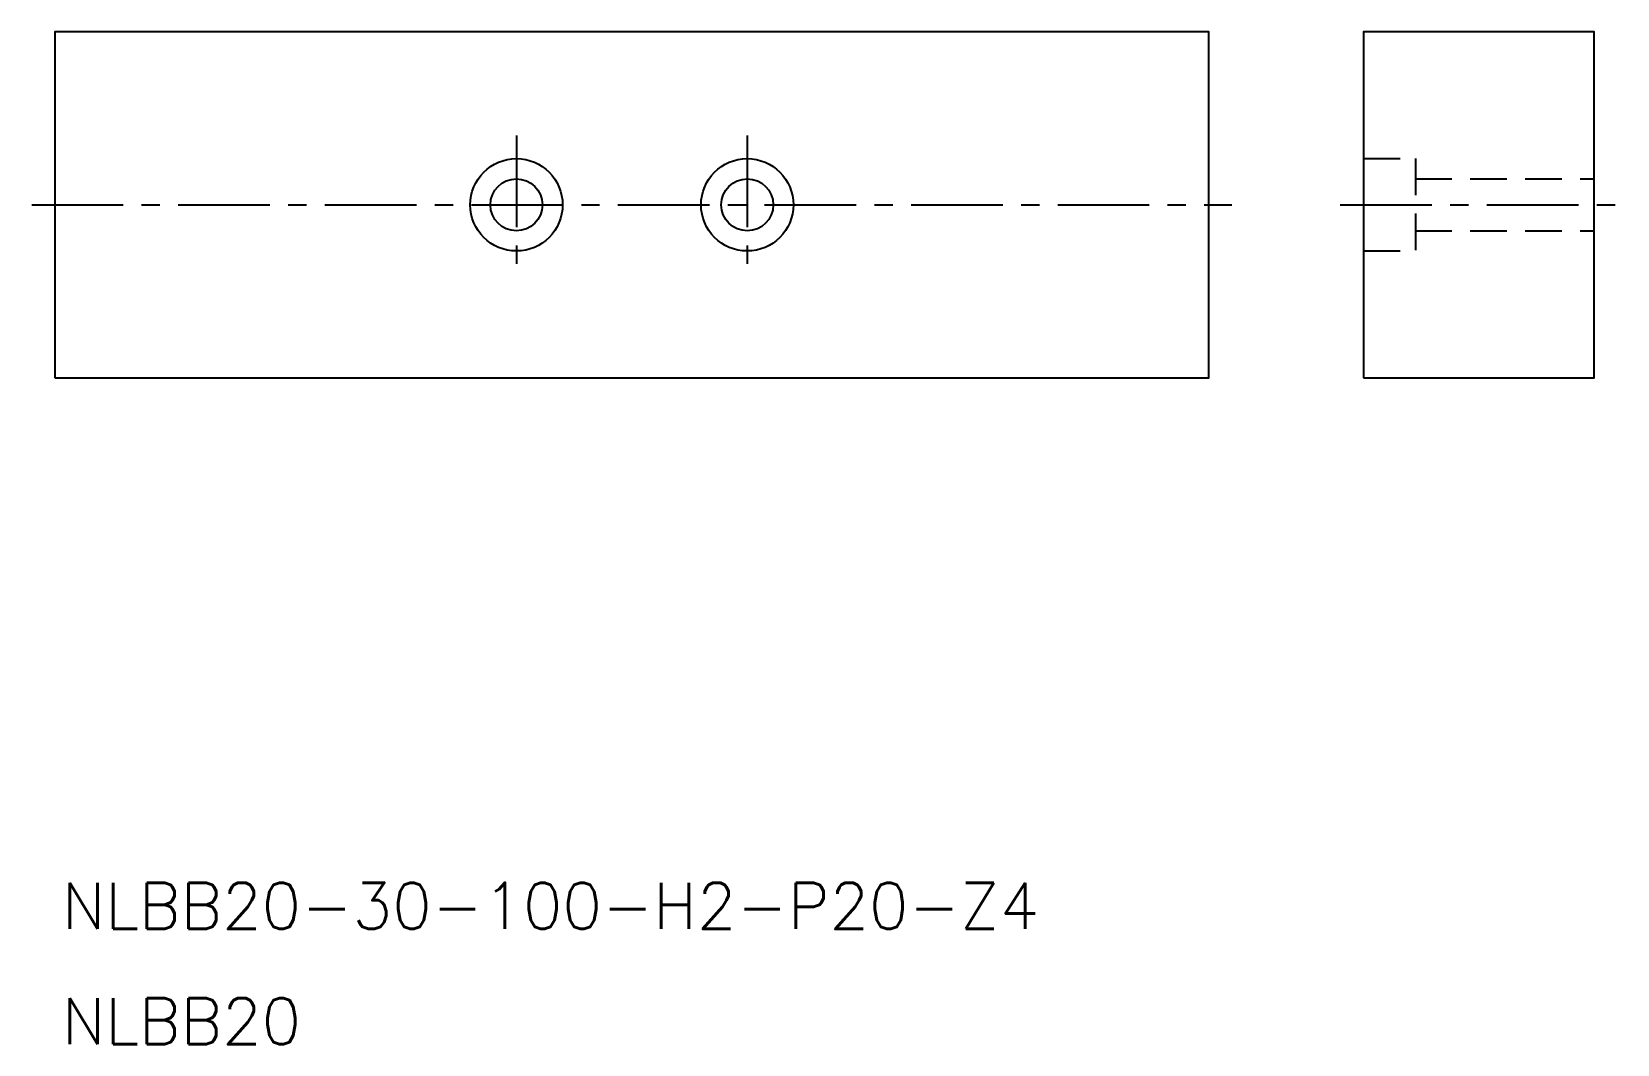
# Model space of a CAD drawing. Extents: x -25 to 112, y -20 to 68.
import ezdxf

# ---------------------------------------------------------------- set-up
doc = ezdxf.new("R2010")
doc.units = 0
doc.header["$LTSCALE"] = 0.25
doc.linetypes.add('CENTER', pattern=[50.8, 31.75, -6.35, 6.35, -6.35])
doc.linetypes.add('DASHED', pattern=[19.05, 12.7, -6.35])
doc.layers.get('0').update_dxf_attribs({"linetype": 'CONTINUOUS'})
doc.layers.add('CENTER', color=1, linetype='CENTER')
doc.styles.get("Standard").update_dxf_attribs({"font": 'txt.shx'})

msp = doc.modelspace()

# ---------------------------------------------------------------- linework, layer by layer
at = {"color": 3, "linetype": 'DASHED'}
for p, q in [((90.27, 56.74), (94.77, 56.74)), ((94.77, 56.74), (94.77, 48.74)), ((94.77, 54.99), (110.27, 54.99)), ((94.77, 50.49), (110.27, 50.49)), ((90.27, 48.74), (94.77, 48.74))]:
    msp.add_line(p, q, dxfattribs=at)
for points in [[(-23.12, 37.74), (76.88, 37.74), (76.88, 67.74), (-23.12, 67.74)], [(90.27, 37.74), (110.27, 37.74), (110.27, 67.74), (90.27, 67.74)]]:
    msp.add_lwpolyline(points, close=True)
for centre, radius in [((16.88, 52.74), 4), ((36.88, 52.74), 4), ((16.88, 52.74), 2.25), ((36.88, 52.74), 2.25)]:
    msp.add_circle(centre, radius)
at = {"layer": 'CENTER', "color": 1, "linetype": 'CENTER'}
for p, q in [((16.88, 58.74), (16.88, 46.74)), ((36.88, 58.74), (36.88, 46.74)), ((-25.12, 52.74), (78.88, 52.74)), ((88.27, 52.74), (112.27, 52.74))]:
    msp.add_line(p, q, dxfattribs=at)

# ---------------------------------------------------------------- texts
for s, p in [('NLBB20-30-100-H2-P20-Z4', (-22.51, -10)), ('NLBB20', (-22.51, -20))]:
    msp.add_text(s, height=4).set_placement(p)

doc.saveas('drawing.dxf')
